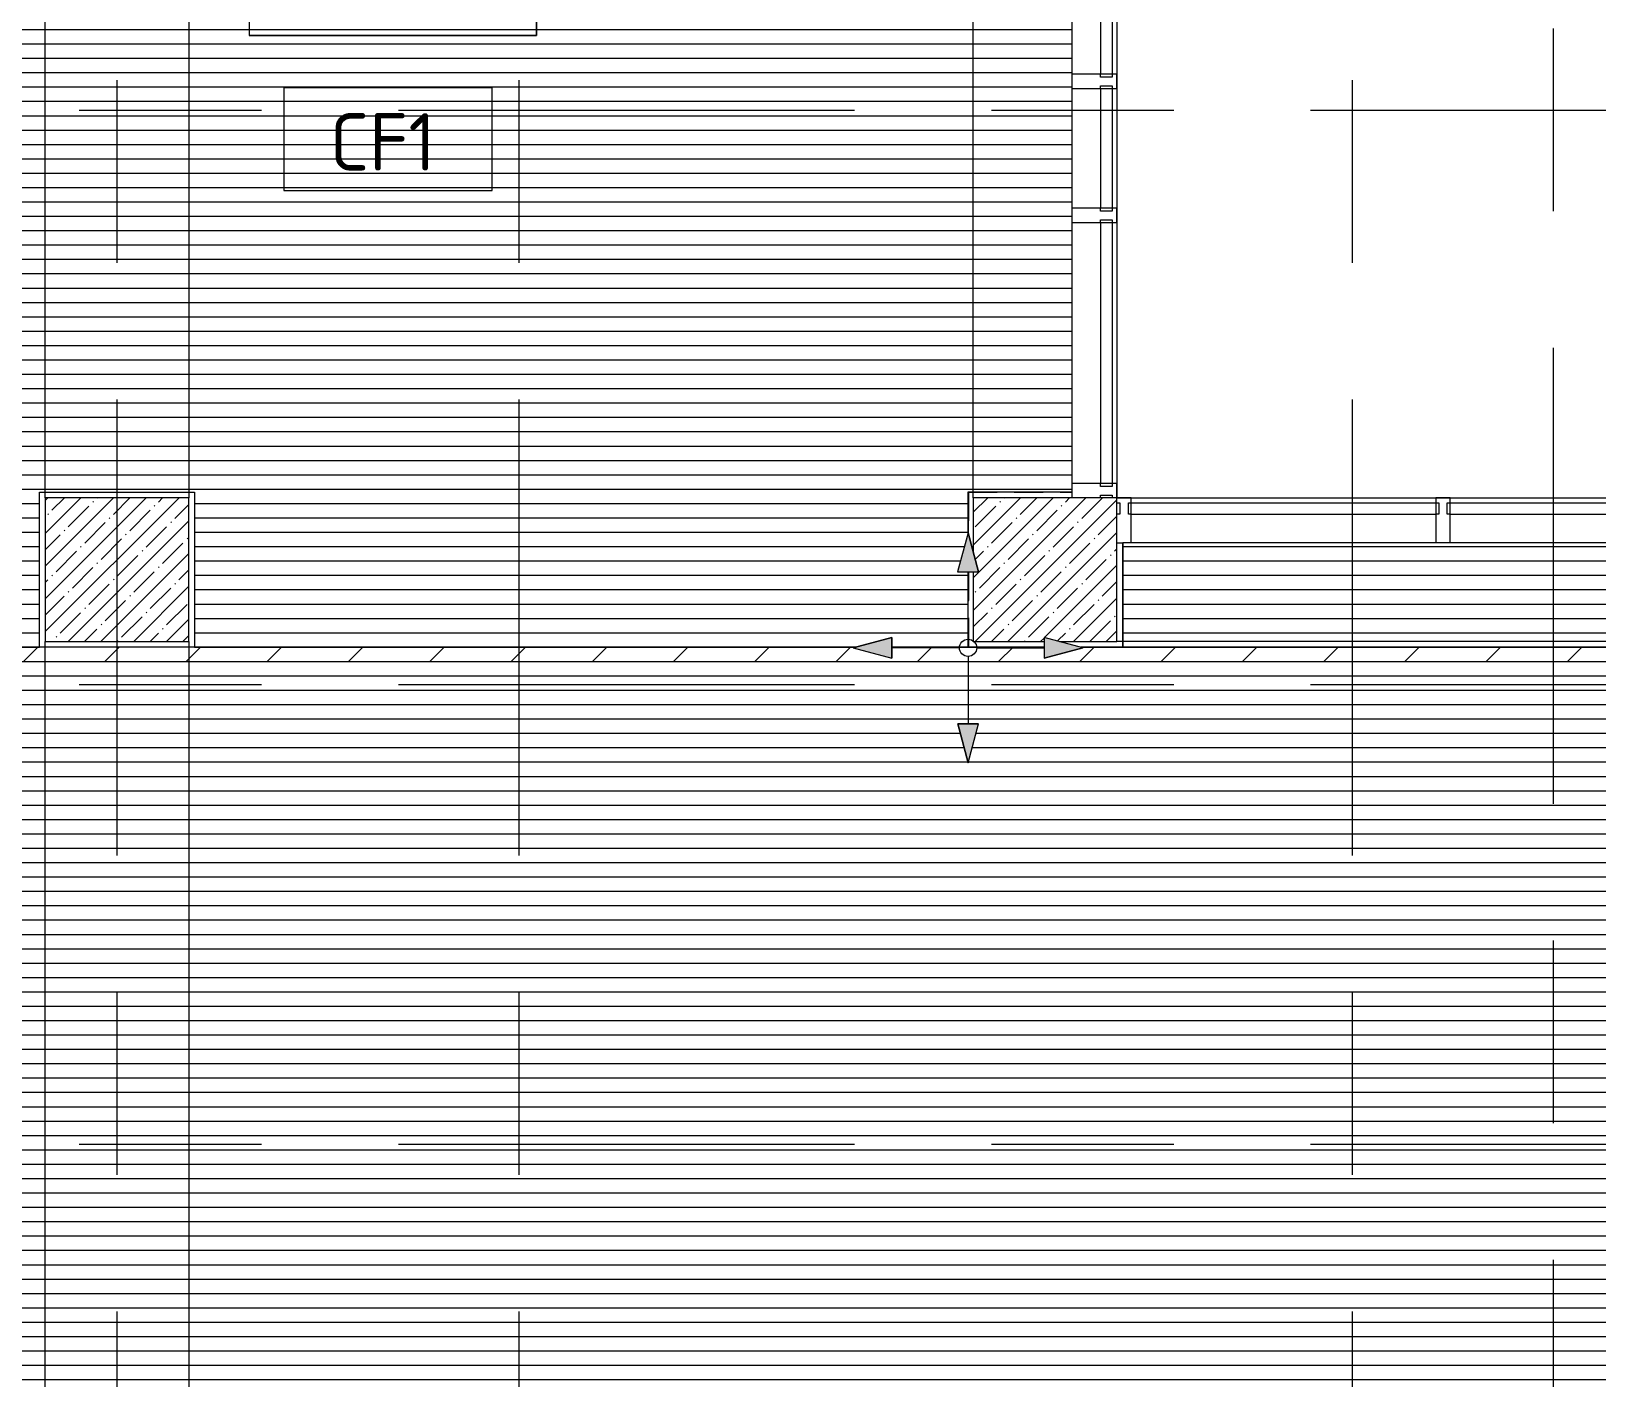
# Model space of a CAD drawing. Header units: millimetres. Extents: x 35378 to 237579, y -8553 to 29000.
# Drawn here: x 70261 to 75710, y 12587 to 17274 of the extents above; entities that cross this region are included whole.
import ezdxf

# ---------------------------------------------------------------- set-up
doc = ezdxf.new("R2010")
doc.units = ezdxf.units.MM
doc.linetypes.add('200_ШТРИХ__ш1_п0_6_', pattern=[160, 100, -60])
doc.linetypes.add('Осевая', pattern=[3175, 635, -476.25, 1587.5, -476.25])
for name, color, linetype, lineweight in [('A-CLNG', 7, 'Continuous', 9), ('A-CLNG-IDEN', 7, 'Continuous', 9), ('A-CLNG-PATT', 7, 'Continuous', 9), ('A-DETL', 7, 'Continuous', 9), ('A-DETL-GENF', 7, 'Continuous', 9), ('A-DETL-MBND', 7, '200_ШТРИХ__ш1_п0_6_', 9), ('A-FLOR', 7, 'Continuous', 9), ('A-GLAZ-CURT', 7, 'Continuous', 9), ('A-GLAZ-CWMG', 7, 'Continuous', 9), ('G-ANNO-DIMS', 7, 'Continuous', 9), ('I-WALL', 7, 'Continuous', 9), ('S-COLS', 7, 'Continuous', 9), ('Оси-2', 7, 'Осевая', 9)]:
    doc.layers.add(name, color=color, linetype=linetype, lineweight=lineweight)
doc.layers.add('A-DETL-GENF-2', color=7, linetype='Continuous', lineweight=9, true_color=0x004000)
doc.styles.add('GOST Common_1', font='GOST_Common.ttf', dxfattribs={"height": 200})
pattern_1 = [(180, (75779.226, 21830.566), (-6e-15, -50), [])]

# ---------------------------------------------------------------- blocks, each defined once
blk = doc.blocks.new('BSC_Колонна _Прямоугольная - 500х500-V26-План потолков с обозначением видов отделки и геометрии 1 этажа в осях 12-23')
at = {"layer": 'S-COLS'}
h = blk.add_hatch(dxfattribs=at)
h.set_pattern_fill('FP_36', color=256, style=0, pattern_type=2)
h.set_pattern_definition([(45, (-70560, -15400), (-57.02463, 57.02463), []), (45, (-70502.975, -15400), (-57.02463, 57.02463), [100.806, -20.161, 3.353, -16.808])])
h.paths.add_polyline_path([(-250, -250), (250, -250), (250, 250), (-250, 250)])
for p, q in [((250, 250), (-250, 250)), ((-250, 250), (-250, -250)), ((250, -250), (250, 250)), ((-250, -250), (250, -250))]:
    blk.add_line(p, q, dxfattribs=at)
blk = doc.blocks.new('BSC_Колонна _Прямоугольная - 500х500-V27-План потолков с обозначением видов отделки и геометрии 1 этажа в осях 12-23')
at = {"layer": 'S-COLS'}
h = blk.add_hatch(dxfattribs=at)
h.set_pattern_fill('FP_37', color=256, style=0, pattern_type=2)
h.set_pattern_definition([(45, (-73790, -15400), (-57.02463, 57.02463), []), (45, (-73732.975, -15400), (-57.02463, 57.02463), [100.806, -20.161, 3.353, -16.808])])
h.paths.add_polyline_path([(-231.9, -250), (-3.2, -250), (-3.3, -235.6), (50.6, -250), (250, -250), (250, 250), (-250, 250), (-249, 56.4), (-231.9, -7.2), (-250, -7.3), (-250, -250)])
for p, q in [((250, 250), (-250, 250)), ((-250, 250), (-250, 60.1)), ((250, -250), (250, 250)), ((-250, -7.2), (-250, -250)), ((-250, -250), (-3.2, -250)), ((50.6, -250), (250, -250))]:
    blk.add_line(p, q, dxfattribs=at)
blk = doc.blocks.new('Прямоугольный импост - Импост структурный с накладкой - 160мм Темный-31239175-План потолков с обозначением видов отделки и геометрии 1 этажа в осях 12-23')
at = {"layer": 'A-GLAZ-CWMG'}
for p, q in [((73883, 16608.3), (73983, 16608.3)), ((73883, 16608.3), (73883, 15700)), ((73983, 16608.3), (74023, 16608.3)), ((73983, 16608.3), (73983, 15700)), ((74023, 16608.3), (74040, 16608.3)), ((74023, 16608.3), (74023, 15700)), ((74040, 16608.3), (74040, 15700)), ((73983, 15700), (73883, 15700)), ((74023, 15700), (73983, 15700)), ((74040, 15700), (74023, 15700))]:
    blk.add_line(p, q, dxfattribs=at)
blk = doc.blocks.new('Прямоугольный импост - Импост структурный с накладкой - 160мм Темный-31239203-План потолков с обозначением видов отделки и геометрии 1 этажа в осях 12-23')
at = {"layer": 'A-GLAZ-CWMG'}
for p, q in [((-50, 40), (-50, 140)), ((-50, 140), (0, 140)), ((-40, 40), (-50, 40)), ((-50, -17), (-50, 0)), ((-50, 0), (-40, 0)), ((-40, 0), (-40, 40)), ((0, 40), (-10, 40)), ((-10, 40), (-10, 0)), ((0, -17), (-50, -17)), ((-10, 0), (0, 0))]:
    blk.add_line(p, q, dxfattribs=at)
blk = doc.blocks.new('Системная панель - Стекло - 40мм-30335137-План потолков с обозначением видов отделки и геометрии 1 этажа в осях 12-23')
at = {"layer": 'A-GLAZ-CURT'}
h = blk.add_hatch(dxfattribs=at)
h.set_pattern_fill('FP_47', color=256, style=0, pattern_type=2)
h.set_pattern_definition([(63.435, (-74366, -15506), (-1022.33, 3066.99), [1270, -762, 1270, -762, -1615.61]), (63.435, (-74366, -15506), (-1022.33, 3066.99), [-4064, 508, -1107.61]), (63.435, (-74429.5, -15442.5), (-1022.33, 3066.99), [1016, -1270, 762, -762, -1869.61]), (63.435, (-74429.5, -15442.5), (-1022.33, 3066.99), [-3810, 889, -980.61]), (63.435, (-74429.5, -15252), (-1022.33, 3066.99), [762, -1524, 508, -762, -2123.61]), (63.435, (-74429.5, -15252), (-1022.33, 3066.99), [-3556, 1143, -980.61]), (63.435, (-74239, -15442.5), (-1022.33, 3066.99), [762, -1524, 635, -25618.6]), (63.435, (-74048.5, -15252), (-1022.33, 3066.99), [381, -1905, 254, -25999.6]), (63.435, (-74366, -14934.5), (-1022.33, 3066.99), [254, -1905, 254, -1016, -2250.61]), (63.435, (-74366, -14934.5), (-1022.33, 3066.99), [-3429, 635, -1615.61]), (63.435, (-73223, -15125), (-1022.33, 3066.99), [1270, -1905, 1524, -1006.01]), (63.435, (-73223, -15315.5), (-1022.33, 3066.99), [1778, -1270, 1905, -752.01]), (63.435, (-73096, -15252), (-1022.33, 3066.99), [2032, -1016, 1524, -1107.61]), (63.435, (-72905.5, -15061.5), (-1022.33, 3066.99), [1270, -1778, 1016, -1615.61]), (63.435, (-73096, -14680.5), (-1022.33, 3066.99), [635, -2540, 762, -1742.61]), (63.435, (-72715, -14871), (-1022.33, 3066.99), [508, -2540, 508, -2123.61])])
h.paths.add_polyline_path([(540, -40), (540, 0), (530, 0), (530, -40)])
h.paths.add_polyline_path([(-530, -40), (-530, 0), (-540, 0), (-540, -40)])
blk = doc.blocks.new('Прямоугольный импост - Импост структурный с накладкой - 160мм-30335139-План потолков с обозначением видов отделки и геометрии 1 этажа в осях 12-23')
at = {"layer": 'A-GLAZ-CWMG'}
for p, q in [((-50, 140), (-50, 40)), ((0, 140), (-20, 140)), ((-50, 40), (-40, 40)), ((-40, 40), (-40, 0)), ((-10, 0), (-10, 40)), ((-10, 40), (0, 40)), ((0, 0), (-10, 0)), ((-40, 0), (-50, 0)), ((-50, 0), (-50, -17)), ((-50, -17), (0, -17))]:
    blk.add_line(p, q, dxfattribs=at)
blk = doc.blocks.new('Прямоугольный импост - Импост структурный с накладкой - 160мм-23562330-План потолков с обозначением видов отделки и геометрии 1 этажа в осях 12-23')
at = {"layer": 'A-GLAZ-CWMG'}
for p, q in [((75200, 15633), (75200, 15650)), ((75200, 15650), (76285, 15650)), ((76285, 15650), (76285, 15633)), ((75200, 15593), (75200, 15633)), ((75200, 15633), (76285, 15633)), ((75200, 15593), (76285, 15593)), ((75200, 15493), (75200, 15592.9)), ((76285, 15633), (76285, 15593)), ((76285, 15593), (76285, 15493))]:
    blk.add_line(p, q, dxfattribs=at)
blk = doc.blocks.new('Системная панель - Стекло - 40мм-V47-План потолков с обозначением видов отделки и геометрии 1 этажа в осях 12-23')
at = {"layer": 'A-GLAZ-CURT'}
h = blk.add_hatch(dxfattribs=at)
h.set_pattern_fill('FP_55', color=256, style=0, pattern_type=2)
h.set_pattern_definition([(63.435, (-75488.5, -15506), (-1022.33, 3066.99), [1270, -762, 1270, -762, -1615.61]), (63.435, (-75488.5, -15506), (-1022.33, 3066.99), [-4064, 508, -1107.61]), (63.435, (-75552, -15442.5), (-1022.33, 3066.99), [1016, -1270, 762, -762, -1869.61]), (63.435, (-75552, -15442.5), (-1022.33, 3066.99), [-3810, 889, -980.61]), (63.435, (-75552, -15252), (-1022.33, 3066.99), [762, -1524, 508, -762, -2123.61]), (63.435, (-75552, -15252), (-1022.33, 3066.99), [-3556, 1143, -980.61]), (63.435, (-75361.5, -15442.5), (-1022.33, 3066.99), [762, -1524, 635, -25618.6]), (63.435, (-75171, -15252), (-1022.33, 3066.99), [381, -1905, 254, -25999.6]), (63.435, (-75488.5, -14934.5), (-1022.33, 3066.99), [254, -1905, 254, -1016, -2250.61]), (63.435, (-75488.5, -14934.5), (-1022.33, 3066.99), [-3429, 635, -1615.61]), (63.435, (-74345.5, -15125), (-1022.33, 3066.99), [1270, -1905, 1524, -1006.01]), (63.435, (-74345.5, -15315.5), (-1022.33, 3066.99), [1778, -1270, 1905, -752.01]), (63.435, (-74218.5, -15252), (-1022.33, 3066.99), [2032, -1016, 1524, -1107.61]), (63.435, (-74028, -15061.5), (-1022.33, 3066.99), [1270, -1778, 1016, -1615.61]), (63.435, (-74218.5, -14680.5), (-1022.33, 3066.99), [635, -2540, 762, -1742.61]), (63.435, (-73837.5, -14871), (-1022.33, 3066.99), [508, -2540, 508, -2123.61])])
h.paths.add_polyline_path([(552.5, -40), (552.5, 0), (542.5, 0), (542.5, -40)])
h.paths.add_polyline_path([(-544.3, -40), (-542.5, -40), (-542.5, 0), (-552.5, 0), (-552.5, -40)])
blk = doc.blocks.new('Прямоугольный импост - Импост структурный с накладкой - 160мм-23562333-План потолков с обозначением видов отделки и геометрии 1 этажа в осях 12-23')
at = {"layer": 'A-GLAZ-CWMG'}
for p, q in [((74090, 15633), (74090, 15650)), ((74090, 15650), (75150, 15650)), ((75150, 15650), (75150, 15633)), ((74090, 15593), (74090, 15633)), ((74090, 15633), (75150, 15633)), ((74090, 15493), (74090, 15593)), ((74090, 15593), (75150, 15593)), ((75150, 15633), (75150, 15593)), ((75150, 15593), (75150, 15493))]:
    blk.add_line(p, q, dxfattribs=at)
blk = doc.blocks.new('Прямоугольный импост - Импост структурный с накладкой - 160мм-V48-План потолков с обозначением видов отделки и геометрии 1 этажа в осях 12-23')
at = {"layer": 'A-GLAZ-CWMG'}
for p, q in [((-25, 40), (-25, 140)), ((25, 140), (25, 40.1)), ((-15, 40), (-25, 40)), ((-25, -17), (-25, 0)), ((-25, 0), (-15, 0)), ((-15, 0), (-15, 40)), ((25, 40), (15, 40)), ((15, 39.6), (15, 0)), ((25, -17), (-25, -17)), ((15, 0), (25, 0)), ((25, 0), (25, -17))]:
    blk.add_line(p, q, dxfattribs=at)
blk = doc.blocks.new('Прямоугольный импост - Импост структурный с накладкой - 160мм Темный-31239182-План потолков с обозначением видов отделки и геометрии 1 этажа в осях 12-23')
at = {"layer": 'A-GLAZ-CWMG'}
for p, q in [((73883, 17075), (73983, 17075)), ((73883, 17075), (73883, 16658.3)), ((73983, 17075), (74023, 17075)), ((73983, 17075), (73983, 16658.3)), ((74023, 17075), (74040, 17075)), ((74023, 17075), (74023, 16658.3)), ((74040, 17075), (74040, 16658.3)), ((73983, 16658.3), (73883, 16658.3)), ((74023, 16658.3), (73983, 16658.3)), ((74040, 16658.3), (74023, 16658.3))]:
    blk.add_line(p, q, dxfattribs=at)
blk = doc.blocks.new('Прямоугольный импост - Импост структурный с накладкой - 160мм Темный-31239181-План потолков с обозначением видов отделки и геометрии 1 этажа в осях 12-23')
at = {"layer": 'A-GLAZ-CWMG'}
for p, q in [((-25, 40), (-25, 140)), ((-25, 140), (25, 140)), ((25, 140), (25, 40)), ((-15, 40), (-25, 40)), ((-25, -17), (-25, 0)), ((-25, 0), (-15, 0)), ((-15, 0), (-15, 40)), ((25, 40), (15, 40)), ((15, 40), (15, 0)), ((25, -17), (-25, -17)), ((15, 0), (25, 0)), ((25, 0), (25, -17))]:
    blk.add_line(p, q, dxfattribs=at)
blk = doc.blocks.new('Прямоугольный импост - Импост структурный с накладкой - 160мм Темный-31239185-План потолков с обозначением видов отделки и геометрии 1 этажа в осях 12-23')
at = {"layer": 'A-GLAZ-CWMG'}
for p, q in [((73883, 17591.7), (73983, 17591.7)), ((73883, 17591.7), (73883, 17125)), ((73983, 17591.7), (74023, 17591.7)), ((73983, 17591.7), (73983, 17125)), ((74023, 17591.7), (74040, 17591.7)), ((74023, 17591.7), (74023, 17125)), ((74040, 17591.7), (74040, 17125)), ((73983, 17125), (73883, 17125)), ((74023, 17125), (73983, 17125)), ((74040, 17125), (74023, 17125))]:
    blk.add_line(p, q, dxfattribs=at)
blk = doc.blocks.new('Начало раскладки_красным - Начало раскладки_красным-26102174-План потолков с обозначением видов отделки и геометрии 1 этажа в осях 12-23')
at = {"layer": 'A-DETL-GENF'}
for points in [[(-36.2, 264.8), (36.2, 264.8), (0, 400)], [(-264.8, -36.2), (-264.8, 36.2), (-400, 0)], [(264.8, -36.2), (400, 0), (264.8, 36.2)], [(0, -400), (36.2, -264.8), (-36.2, -264.8)]]:
    blk.add_hatch(color=256, dxfattribs=at).paths.add_polyline_path(points)
for p, q in [((0, 400), (-36.2, 264.8)), ((0, 400), (-36.2, 264.8)), ((36.2, 264.8), (0, 400)), ((0, 400), (36.2, 264.8)), ((-36.2, 264.8), (36.2, 264.8)), ((-36.2, 264.8), (36.2, 264.8)), ((0, 30), (0, 264.8)), ((-264.8, 36.2), (-400, 0)), ((-400, 0), (-264.8, 36.2)), ((-400, 0), (-264.8, -36.2)), ((-400, 0), (-264.8, -36.2)), ((-264.8, -36.2), (-264.8, 36.2)), ((-264.8, 36.2), (-264.8, -36.2)), ((-30, 0), (-264.8, 0)), ((30, 0), (264.8, 0)), ((400, 0), (264.8, 36.2)), ((264.8, 36.2), (264.8, -36.2)), ((400, 0), (264.8, 36.2)), ((264.8, 36.2), (264.8, -36.2)), ((400, 0), (264.8, -36.2)), ((0, -30), (0, -264.8)), ((264.8, -36.2), (400, 0)), ((36.2, -264.8), (-36.2, -264.8)), ((-36.2, -264.8), (0, -400)), ((0, -400), (-36.2, -264.8)), ((-36.2, -264.8), (36.2, -264.8)), ((0, -400), (36.2, -264.8)), ((0, -400), (36.2, -264.8))]:
    blk.add_line(p, q, dxfattribs=at)
blk.add_circle((0, 0), 30, dxfattribs=at)
blk = doc.blocks.new('Высотные отметки - 10х4_h_-17668695-План потолков с обозначением видов отделки и геометрии 1 этажа в осях 12-23')
at = {"layer": 'G-ANNO-DIMS'}
for p, q in [((-5, 4), (-5, 0)), ((5, 4), (-5, 4)), ((5, 4), (-5, 4)), ((-5, 4), (-5, 0)), ((5, 4), (5, 0)), ((5, 0), (5, 4)), ((5, 0), (-5, 0)), ((-5, 0), (5, 0))]:
    blk.add_line(p, q, dxfattribs=at)
blk = doc.blocks.new('М_потолков - Марка_ Имя типа-25382930-План потолков с обозначением видов отделки и геометрии 1 этажа в осях 12-23')
at = {"layer": 'A-CLNG-IDEN'}
for p, q in [((3.625, 1.984375), (-3.625, 1.984375)), ((-3.625, 1.984375), (-3.625, -1.59375)), ((3.625, -1.59375), (3.625, 1.984375)), ((-3.625, -1.59375), (3.625, -1.59375))]:
    blk.add_line(p, q, dxfattribs=at)

msp = doc.modelspace()

# ---------------------------------------------------------------- hatches: boundary and pattern name
at = {"layer": 'A-CLNG-PATT'}
h = msp.add_hatch(dxfattribs=at)
h.set_pattern_fill('FP_66', color=256, style=0, pattern_type=2)
h.set_pattern_definition(pattern_1)
h.paths.add_polyline_path([(82305.4, 11800), (83549, 11800), (83549, 11901), (84459, 11901), (84459, 15129), (84179, 15130), (84179, 15150), (79101, 15150), (79101, 15129), (78559, 15130), (78559, 15150), (74061, 15150), (74061, 15129), (73922, 15128.2), (73786.8, 15091.9), (73786.7, 15129), (73522, 15130), (73522, 15392.8), (73485.6, 15392.7), (73522, 15528), (73522, 15671), (73540, 15671), (73540, 18579), (73519, 18579), (73519, 19121), (74061, 19121), (74061, 19100), (78559, 19100), (78559, 19121), (79101, 19121), (79101, 19100), (84179, 19100), (84179, 19121), (84700, 19121), (84700, 22679), (83004, 22679), (83004, 26879), (81171, 26879), (81171, 26579), (81150, 26579), (81150, 23220), (81170, 23220), (81170, 22680), (80630, 22680), (80630, 23220), (80650, 23220), (80650, 26579), (80629, 26579), (80629, 26879), (77271, 26879), (77271, 26579), (77250, 26579), (77250, 23220), (77270, 23220), (77270, 22680), (76730, 22680), (76730, 23220), (76750, 23220), (76750, 26579), (76729, 26579), (76729, 26879), (74061, 26879), (74061, 26579), (74040, 26579), (74040, 23220), (74060, 23220), (74060, 22680), (73520, 22680), (73520, 23220), (73540, 23220), (73540, 26579), (73519, 26579), (73519, 26879), (70831, 26879), (70831, 26579), (70810, 26579), (70810, 23220), (70830, 23220), (70830, 22680), (70290, 22680), (70290, 23220), (70310, 23220), (70310, 26579), (70289, 26579), (70289, 26879), (66781, 26879), (66781, 13621), (68671, 13621), (68671, 11920), (70289, 11920), (70289, 12221), (70310, 12221), (70310, 15130), (70290, 15130), (70290, 15670), (70310, 15670), (70310, 20630), (70290, 20630), (70290, 21170), (70830, 21170), (70830, 20630), (70810, 20630), (70810, 15670), (70830, 15670), (70830, 15130), (70810, 15130), (70810, 12221), (70831, 12221), (70831, 11920), (73519, 11920), (73519, 12321), (79921, 12321), (79921, 11800), (80837.5, 11800)])
h.paths.add_polyline_path([(73522.2, 14728), (73485.9, 14863.2), (73558.4, 14863.3)])
h.paths.add_polyline_path([(73257.3, 15091.6), (73122, 15127.8), (73257.2, 15164.1), (73257.2, 15129.1)])
h.paths.add_polyline_path([(84970, 19121), (84970, 22679), (84750, 22679), (84750, 19121)])
h = msp.add_hatch(dxfattribs=at)
h.set_pattern_fill('FP_66', color=256, style=0, pattern_type=2)
h.set_pattern_definition(pattern_1)
h.paths.add_polyline_path([(70810, 12221), (70810, 15130), (70310, 15130), (70310, 12221), (70806.8, 12221)])
h.paths.add_polyline_path([(79394, 15150), (84179, 15151), (84179, 15493), (79101, 15493), (79101, 15150), (79369.6, 15150)])
h.paths.add_polyline_path([(77901.7, 15150), (78559, 15150), (78559, 15493), (74061, 15493), (74061, 15150), (76433.8, 15150)])
h.paths.add_polyline_path([(70562.1, 15670), (70810, 15670), (70810, 20630), (70310, 20630), (70310, 15670), (70312, 15670)])
h.paths.add_polyline_path([(73883, 15671), (73883, 18579), (73540, 18579), (73540, 15671), (73864.9, 15671)])
h.paths.add_polyline_path([(84160, 18747), (84179, 18747), (84179, 19100), (79101, 19100), (79101, 18747), (84150, 18747)])
h.paths.add_polyline_path([(78559, 18747), (78559, 19100), (74061, 19100), (74061, 18747), (78540, 18747)])
h.paths.add_polyline_path([(80650, 23220), (81150, 23220), (81150, 26579), (80650, 26579), (80650, 25274.9)])
h.paths.add_polyline_path([(77250, 23220), (77250, 26579), (76750, 26579), (76750, 23220), (76752.9, 23220)])
h.paths.add_polyline_path([(74040, 23220), (74040, 26579), (73540, 26579), (73540, 23220), (73542.9, 23220)])
h.paths.add_polyline_path([(70810, 23220), (70810, 26579), (70310, 26579), (70310, 23220), (70562.1, 23220)])
at = {"layer": 'A-DETL-GENF-2'}
h = msp.add_hatch(dxfattribs=at)
h.set_pattern_fill('FP_71', color=256, style=0, pattern_type=2)
h.set_pattern_definition([(45, (0, 0), (-141.42136, 141.42136), [])])
h.paths.add_polyline_path([(84460, 15080), (84460, 15130), (73915.4, 15130), (73922, 15128.2), (73786.8, 15091.9), (73786.7, 15130), (73257.2, 15130), (73257.3, 15091.6), (73122, 15127.8), (73130.3, 15130), (66780, 15130), (66780, 15080), (83773.4, 15080)])

# ---------------------------------------------------------------- linework, layer by layer
at = {"layer": 'A-CLNG'}
for p, q in [((70290, 15670), (70830, 15670)), ((70290, 15130), (70290, 15670)), ((70829, 15670), (70829, 15130)), ((70830, 15670), (70830, 15130)), ((73522, 15527.1), (73522, 15671)), ((73522, 15671), (73883, 15671)), ((74060, 15493), (74060, 15130)), ((78559, 15493), (74061, 15493)), ((74061, 15493), (74061, 15130)), ((73522, 15130), (73522, 15392.8)), ((70830, 15130), (70290, 15130)), ((73786.8, 15129), (73522, 15129)), ((74061, 15129), (73919.1, 15129))]:
    msp.add_line(p, q, dxfattribs=at)
at = {"layer": 'A-DETL'}
for p, q in [((73130.3, 15130), (66780, 15130)), ((73786.8, 15130), (73257.2, 15130)), ((84460, 15130), (73915.4, 15130)), ((66780, 15080), (84460, 15080))]:
    msp.add_line(p, q, dxfattribs=at)
at = {"layer": 'A-DETL-MBND'}
for p, q in [((70810, 15650), (70310, 15650)), ((73523, 15670), (73883, 15670)), ((73523, 15523.4), (73523, 15670)), ((73523, 15670), (73523, 15523.4)), ((73883, 15670), (73523, 15670)), ((73523, 15130), (73523, 15392.8)), ((73523, 15392.8), (73523, 15130)), ((70310, 15150), (70810, 15150)), ((73786.8, 15130), (73522, 15130)), ((74060, 15130), (73915.4, 15130))]:
    msp.add_line(p, q, dxfattribs=at)
at = {"layer": 'A-FLOR'}
for p, q in [((70310, 15650), (70310, 20650)), ((70810, 20650), (70810, 15650)), ((73540, 15650), (73540, 18600)), ((74040, 18600), (74040, 15650)), ((70810, 15650), (70310, 15650)), ((74040, 15650), (78580, 15650)), ((70310, 12202), (70310, 15150)), ((70310, 15150), (70810, 15150)), ((70810, 15150), (70810, 12202)), ((78580, 15150), (74040, 15150))]:
    msp.add_line(p, q, dxfattribs=at)
at = {"layer": 'I-WALL'}
for p, q in [((73522, 15130), (73786.8, 15130)), ((73915.4, 15130), (74060, 15130))]:
    msp.add_line(p, q, dxfattribs=at)
at = {"layer": 'Оси-2'}
for p, q in [((75560, 773.7), (75560, 25078.1)), ((70560, 593.7), (70560, 24898.1)), ((71960, 593.7), (71960, 24898.1)), ((74860, 593.7), (74860, 24898.1)), ((38678.1, 17000), (82214, 17000)), ((38678.1, 15000), (81614, 15000)), ((38678.1, 13400), (81614, 13400))]:
    msp.add_line(p, q, dxfattribs=at)

# ---------------------------------------------------------------- block references
at = {"layer": 'A-CLNG-IDEN', "xscale": 99.99999999999993, "yscale": 99.99999999999993, "zscale": 99.99999999999993}
msp.add_blockref('М_потолков - Марка_ Имя типа-25382930-План потолков с обозначением видов отделки и геометрии 1 этажа в осях 12-23', (71503.2, 16879.6), dxfattribs=at)
at = {"layer": 'A-DETL-GENF', "rotation": 0.03359668727813597}
msp.add_blockref('Начало раскладки_красным - Начало раскладки_красным-26102174-План потолков с обозначением видов отделки и геометрии 1 этажа в осях 12-23', (73522, 15128), dxfattribs=at)
at = {"layer": 'A-GLAZ-CURT'}
for name, p in [('Системная панель - Стекло - 40мм-30335137-План потолков с обозначением видов отделки и геометрии 1 этажа в осях 12-23', (74620, 15633)), ('Системная панель - Стекло - 40мм-V47-План потолков с обозначением видов отделки и геометрии 1 этажа в осях 12-23', (75742.5, 15633))]:
    msp.add_blockref(name, p, dxfattribs=at)
at = {"layer": 'A-GLAZ-CWMG'}
for name in ['Прямоугольный импост - Импост структурный с накладкой - 160мм Темный-31239185-План потолков с обозначением видов отделки и геометрии 1 этажа в осях 12-23', 'Прямоугольный импост - Импост структурный с накладкой - 160мм Темный-31239182-План потолков с обозначением видов отделки и геометрии 1 этажа в осях 12-23', 'Прямоугольный импост - Импост структурный с накладкой - 160мм Темный-31239175-План потолков с обозначением видов отделки и геометрии 1 этажа в осях 12-23', 'Прямоугольный импост - Импост структурный с накладкой - 160мм-23562333-План потолков с обозначением видов отделки и геометрии 1 этажа в осях 12-23', 'Прямоугольный импост - Импост структурный с накладкой - 160мм-23562330-План потолков с обозначением видов отделки и геометрии 1 этажа в осях 12-23']:
    msp.add_blockref(name, (0, 0), dxfattribs=at)
at = {"layer": 'A-GLAZ-CWMG', "extrusion": (0, 0, -1)}
for name, p, rotation in [('Прямоугольный импост - Импост структурный с накладкой - 160мм Темный-31239181-План потолков с обозначением видов отделки и геометрии 1 этажа в осях 12-23', (-74023, 17100), 270.0000000000002), ('Прямоугольный импост - Импост структурный с накладкой - 160мм Темный-31239181-План потолков с обозначением видов отделки и геометрии 1 этажа в осях 12-23', (-74023, 16633.3), 270.0000000000002), ('Прямоугольный импост - Импост структурный с накладкой - 160мм Темный-31239203-План потолков с обозначением видов отделки и геометрии 1 этажа в осях 12-23', (-74023, 15650), 270.0000000000002), ('Прямоугольный импост - Импост структурный с накладкой - 160мм-V48-План потолков с обозначением видов отделки и геометрии 1 этажа в осях 12-23', (-75175, 15633), 180)]:
    msp.add_blockref(name, p, dxfattribs=dict(at, rotation=rotation))
at = {"layer": 'A-GLAZ-CWMG', "rotation": 180}
msp.add_blockref('Прямоугольный импост - Импост структурный с накладкой - 160мм-30335139-План потолков с обозначением видов отделки и геометрии 1 этажа в осях 12-23', (74040, 15633), dxfattribs=at)
at = {"layer": 'G-ANNO-DIMS', "xscale": 99.99999999999993, "yscale": 99.99999999999993, "zscale": 99.99999999999993}
msp.add_blockref('Высотные отметки - 10х4_h_-17668695-План потолков с обозначением видов отделки и геометрии 1 этажа в осях 12-23', (71519.6, 17260.2), dxfattribs=at)
at = {"layer": 'S-COLS'}
for name, p in [('BSC_Колонна _Прямоугольная - 500х500-V26-План потолков с обозначением видов отделки и геометрии 1 этажа в осях 12-23', (70560, 15400)), ('BSC_Колонна _Прямоугольная - 500х500-V27-План потолков с обозначением видов отделки и геометрии 1 этажа в осях 12-23', (73790, 15400))]:
    msp.add_blockref(name, p, dxfattribs=at)

# ---------------------------------------------------------------- texts
at = {"layer": 'A-CLNG-IDEN', "insert": (71300.4, 16989.3), "char_height": 200, "width": 472.996, "attachment_point": 1, "style": 'GOST Common_1'}
msp.add_mtext('CF1', dxfattribs=at)

doc.saveas('drawing.dxf')
